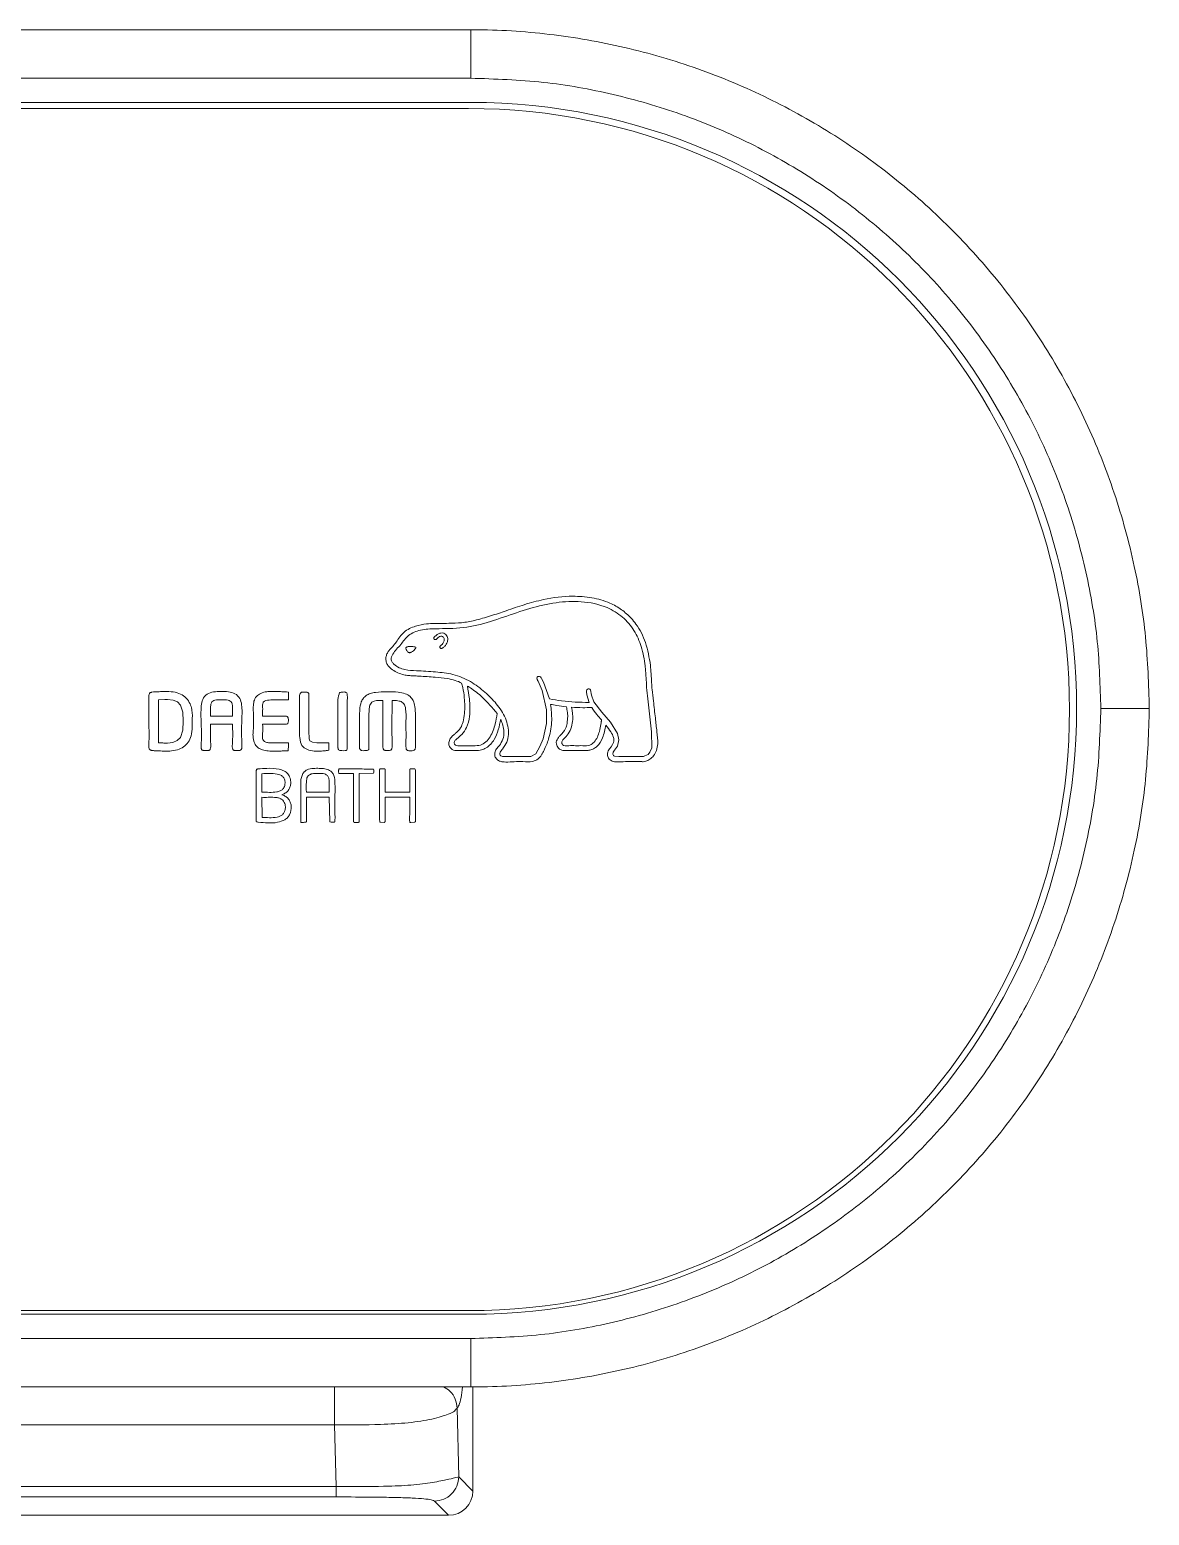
# Model space of a CAD drawing. Extents: x 7905 to 14077, y -986 to 9572.
# Drawn here: x 9002.7 to 9049, y -216.3 to -155 of the extents above; entities that cross this region are included whole.
import ezdxf

# ---------------------------------------------------------------- set-up
doc = ezdxf.new("R2010")
doc.units = 0
doc.header["$LTSCALE"] = 20
doc.header["$MEASUREMENT"] = 0
doc.layers.get('0').update_dxf_attribs({"linetype": 'CONTINUOUS'})

msp = doc.modelspace()

# ---------------------------------------------------------------- linework, layer by layer
at = {"color": 7, "linetype": 'Continuous', "lineweight": 15}
for p, q in [((9020.95162, -154.99706), (8816.95162, -154.99706)), ((9020.95162, -154.99746), (9020.95162, -156.99746)), ((9020.95163, -156.99746), (8816.95162, -156.99746)), ((8816.95162, -157.99746), (9020.95162, -157.99746)), ((8816.85923, -158.24731), (9020.85923, -158.24731)), ((9008.06141, -184.42311), (9008.06141, -182.65217)), ((9013.35213, -182.32003), (9013.42763, -182.32849)), ((9013.42763, -182.32849), (9013.42763, -182.64987)), ((9048.95162, -182.99746), (9046.95162, -182.99746)), ((9011.11936, -183.31631), (9010.21272, -183.31631)), ((9011.11936, -183.65392), (9010.21272, -183.65392)), ((9015.08804, -184.4157), (9015.08804, -184.72368)), ((9008.52637, -184.75931), (9008.21805, -184.75931)), ((9013.04838, -184.75913), (9012.65821, -184.75913)), ((9014.78465, -184.75931), (9014.49114, -184.75931)), ((9012.33282, -186.45017), (9012.33282, -185.69558)), ((9016.11258, -185.68729), (9015.5365, -185.68729)), ((9016.11258, -187.66214), (9016.11258, -185.68729)), ((9016.94125, -185.67283), (9016.34612, -185.68729)), ((9016.34612, -185.68729), (9016.34612, -187.66179)), ((9012.34252, -187.49845), (9012.33282, -186.6689)), ((9013.20947, -186.54119), (9013.15514, -186.56059)), ((9013.15514, -186.56059), (9013.20947, -186.58141)), ((9015.11256, -186.45529), (9014.16641, -186.45529)), ((9014.16641, -186.66731), (9014.16641, -187.66144)), ((9015.11256, -186.66731), (9014.16641, -186.66731)), ((9015.13945, -187.68172), (9015.11256, -186.66731)), ((9017.4211, -186.45211), (9018.43181, -186.45211)), ((9018.43181, -186.66731), (9017.4211, -186.66731)), ((9017.38089, -187.702), (9017.20923, -187.68919)), ((9018.64449, -187.68918), (9018.47203, -187.702)), ((9020.85923, -207.84731), (8816.85923, -207.84731)), ((9020.95162, -207.99746), (8816.95162, -207.99746)), ((8816.95163, -208.99746), (9020.95163, -208.99746)), ((9020.95163, -208.99746), (9020.95162, -210.99746)), ((9020.95162, -210.99746), (8816.95162, -210.99746)), ((9021.03832, -215.29168), (9021.03832, -210.99699)), ((9020.38347, -211.87749), (9020.45264, -214.70662)), ((9015.33321, -212.56551), (8822.57003, -212.56551)), ((9015.39544, -215.1104), (9015.33321, -212.56551)), ((8822.50781, -215.1104), (9015.39544, -215.1104)), ((9020.45264, -214.70662), (9021.03771, -215.29168)), ((9015.39544, -215.53622), (8822.50781, -215.53622)), ((9020.03832, -216.29108), (9019.45325, -215.70601)), ((9021.03832, -215.29168), (9021.03771, -215.29168)), ((8817.86493, -216.29108), (9020.03832, -216.29108)), ((8817.86493, -216.29168), (9020.03832, -216.29168)), ((9020.03832, -216.29168), (9020.03832, -216.29108))]:
    msp.add_line(p, q, dxfattribs=at)
at = {"color": 8, "linetype": 'Continuous', "lineweight": 15}
msp.add_line((9021.03771, -215.29168), (9021.03771, -210.997), dxfattribs=at)
at = {"color": 7, "linetype": 'Continuous', "lineweight": 15, "flags": 128}
for points in [[(9028.15024, -181.24829), (9028.17297, -181.56774), (9028.19081, -181.81873)], [(9024.19348, -182.60225), (9023.95101, -181.92212), (9023.8735, -181.77273), (9023.85527, -181.74126), (9023.85119, -181.7345), (9023.85023, -181.73293), (9023.84998, -181.73252), (9023.8499, -181.73239), (9023.84987, -181.73235), (9023.84986, -181.73233), (9023.84986, -181.73232), (9023.84986, -181.73231), (9023.82245, -181.70003), (9023.7896, -181.6815), (9023.75467, -181.67753), (9023.72112, -181.68891), (9023.69558, -181.71413), (9023.68305, -181.74836), (9023.68544, -181.79215), (9023.69228, -181.81179), (9023.70022, -181.82689), (9023.70976, -181.84358), (9023.72717, -181.8758), (9023.77516, -181.97251), (9023.89197, -182.25772), (9024.07071, -183.0553), (9024.07138, -183.62736), (9023.938, -184.25228), (9023.80584, -184.57625), (9023.63584, -184.87368), (9023.43136, -184.97752), (9023.1767, -184.97927), (9022.6089, -184.97927), (9022.35907, -184.97927), (9022.26206, -184.97925), (9022.19397, -184.95762), (9022.16915, -184.93466), (9022.15266, -184.90264), (9022.14855, -184.861), (9022.16304, -184.81203), (9022.22936, -184.70944), (9022.25221, -184.68247), (9022.25749, -184.67664), (9022.25858, -184.67546), (9022.2588, -184.67523), (9022.25884, -184.67518), (9022.25885, -184.67517)], [(9008.06141, -182.65217), (9008.32695, -182.63663), (9008.40737, -182.63456), (9008.42572, -182.63424), (9008.42964, -182.63419), (9008.43049, -182.63418), (9008.43069, -182.63418), (9008.43075, -182.63418), (9008.43076, -182.63418), (9008.43077, -182.63418), (9008.43078, -182.63418), (9008.66514, -182.65889), (9008.84492, -182.73446), (9008.9722, -182.86305), (9009.06937, -183.16004), (9009.07812, -183.52903), (9009.06951, -183.89556), (9008.9699, -184.19411), (9008.84088, -184.32599), (9008.66121, -184.40474), (9008.43042, -184.43087)], [(9014.49114, -184.75931), (9014.26607, -184.7232), (9014.08039, -184.63089), (9013.98639, -184.52873), (9013.92173, -184.38748), (9013.89113, -184.20149), (9013.88909, -184.14555), (9013.88907, -184.14463), (9013.88906, -184.14447), (9013.88906, -184.14445), (9013.88906, -184.14445), (9013.88907, -184.14448), (9013.88907, -184.14453), (9013.88908, -184.14468), (9013.88909, -184.14512), (9013.88933, -184.15211), (9013.88961, -184.15965), (9013.88962, -184.15981), (9013.88963, -184.15982), (9013.88963, -184.15983), (9013.88963, -184.15983), (9013.88963, -184.15983), (9013.88964, -184.15981), (9013.88964, -184.15979), (9013.88964, -184.15964), (9013.88966, -184.15903), (9013.8896, -184.13998), (9013.88932, -183.908), (9013.8893, -183.74993), (9013.8893, -183.66792), (9013.8893, -183.47874), (9013.8893, -183.09926), (9013.88932, -182.68914), (9013.88935, -182.47087), (9013.89702, -182.41273), (9013.94087, -182.35395), (9013.96516, -182.33408), (9013.99162, -182.32384), (9014.03594, -182.32338), (9014.10719, -182.3234), (9014.16746, -182.32569), (9014.19741, -182.33306), (9014.22599, -182.34472), (9014.24527, -182.35953), (9014.25736, -182.37193), (9014.26545, -182.38364), (9014.27112, -182.40462), (9014.27327, -182.4413), (9014.27321, -182.55313), (9014.27313, -182.74522), (9014.27313, -183.119), (9014.27313, -183.49737), (9014.27313, -183.92114), (9014.27572, -184.26071), (9014.2897, -184.30156), (9014.31386, -184.33791), (9014.35834, -184.37082), (9014.4252, -184.39692), (9014.6038, -184.41737), (9014.71123, -184.4163), (9015.08804, -184.4157)], [(9028.2723, -182.72431), (9028.41513, -183.96889), (9028.42358, -184.62891), (9028.34569, -184.80755), (9028.26608, -184.89507), (9028.14026, -184.96299), (9028.07236, -184.97774), (9028.05587, -184.97911), (9028.05193, -184.97925), (9028.0509, -184.97926), (9028.05059, -184.97927), (9028.05048, -184.97927), (9028.05043, -184.97927), (9028.05042, -184.97927), (9028.05041, -184.97927), (9028.0504, -184.97927), (9027.06681, -184.97927), (9026.88712, -184.9724), (9026.86082, -184.96084), (9026.83992, -184.94289), (9026.82542, -184.91789), (9026.81834, -184.88517), (9026.83405, -184.80352), (9026.88147, -184.72766), (9027.00119, -184.55905), (9027.06477, -184.29475), (9027.0112, -184.02933), (9026.71092, -183.56496), (9026.35291, -183.15624), (9026.03586, -182.73128), (9025.93079, -182.459), (9025.89235, -182.23085), (9025.87049, -182.20161), (9025.83823, -182.18619), (9025.79747, -182.18875), (9025.76288, -182.20742), (9025.74053, -182.23563), (9025.72757, -182.27325), (9025.72542, -182.3187), (9025.74067, -182.44544), (9025.83284, -182.75218)]]:
    msp.add_lwpolyline(points, dxfattribs=at)
at = {"color": 7, "linetype": 'Continuous', "lineweight": 15}
for centre, radius, start, end in [((9020.95162, -182.99746), 25, 270, 90), ((9020.85923, -183.04731), 24.8, 270, 90), ((9020.03831, -215.29168), 1, 270, 360), ((9020.03688, -215.29025), 1.00082, 270.0820209, 359.9179791)]:
    msp.add_arc(centre, radius, start, end, dxfattribs=at)
for points, knots in [([(9020.95162, -154.99746), (9021.05221, -154.99781), (9022.20065, -155.00178), (9024.40063, -155.15482), (9027.50301, -155.71674), (9030.52463, -156.62052), (9033.42232, -157.86519), (9036.16376, -159.42334), (9038.7159, -161.27608), (9041.03825, -163.40982), (9043.10938, -165.78754), (9044.90449, -168.38062), (9046.38924, -171.16279), (9047.55816, -174.09199), (9048.37047, -177.06966), (9048.86109, -180.04997), (9048.92144, -182.01496), (9048.95162, -182.99746)], [0, 0, 0, 0, 0.00686497, 0.07837953, 0.15012216, 0.22163683, 0.29315145, 0.36489397, 0.43640851, 0.50792312, 0.5796658, 0.65118031, 0.72269494, 0.79443757, 0.86595214, 0.93297608, 1, 1, 1, 1]), ([(9020.95163, -156.99746), (9021.95259, -157.03058), (9023.92716, -157.09593), (9026.83893, -157.62303), (9029.64954, -158.43915), (9032.3522, -159.5681), (9034.90738, -160.99849), (9037.28784, -162.70357), (9039.46489, -164.66223), (9041.40242, -166.85811), (9043.08441, -169.25492), (9044.49006, -171.82381), (9045.59279, -174.53724), (9046.38192, -177.35563), (9046.86599, -180.18958), (9046.92365, -182.08027), (9046.95162, -182.99746)], [0, 0, 0, 0, 0.07352512, 0.14504039, 0.21678365, 0.28829883, 0.35981414, 0.43155752, 0.50307274, 0.57458797, 0.6463313, 0.71784654, 0.78936181, 0.86110513, 0.93262037, 1, 1, 1, 1]), ([(9017.87365, -180.26192), (9017.97155, -180.11653), (9018.17123, -179.82), (9018.64533, -179.59173), (9019.08333, -179.5065), (9019.36541, -179.49769), (9019.5481, -179.49539), (9019.74193, -179.49261), (9020.09643, -179.49047), (9020.57924, -179.47772), (9021.15766, -179.36782), (9021.76966, -179.18867), (9022.44716, -178.95722), (9023.16964, -178.7097), (9024.07826, -178.45807), (9025.01946, -178.33895), (9025.9463, -178.41484), (9026.63202, -178.59983), (9027.17586, -178.91014), (9027.52701, -179.21774), (9027.88607, -179.65813), (9028.21608, -180.30389), (9028.31488, -180.9059), (9028.3672, -181.22465)], [0, 0, 0, 0, 0.04148907, 0.08462224, 0.12170728, 0.14858594, 0.1522906, 0.16563719, 0.19518569, 0.23756415, 0.28149019, 0.33624853, 0.39079306, 0.45361328, 0.51981622, 0.61733303, 0.67962308, 0.74258018, 0.78624093, 0.8290665, 0.8539554, 0.92267311, 1, 1, 1, 1]), ([(9018.06467, -180.36546), (9018.16161, -180.22879), (9018.3636, -179.944), (9018.90342, -179.73807), (9019.47975, -179.70574), (9020.26036, -179.71673), (9021.21707, -179.61006), (9022.30201, -179.23605), (9023.37108, -178.86334), (9024.44409, -178.60907), (9025.53019, -178.55546), (9026.49065, -178.74909), (9027.23327, -179.20085), (9027.7137, -179.76999), (9028.02739, -180.46889), (9028.10776, -180.97878), (9028.15024, -181.24829)], [0, 0, 0, 0, 0.04137777, 0.08621784, 0.13873792, 0.18676081, 0.28269661, 0.3790066, 0.4746941, 0.56790045, 0.65540123, 0.74687078, 0.80971105, 0.87051372, 0.93155696, 1, 1, 1, 1]), ([(9019.44682, -180.14699), (9019.44233, -180.14211), (9019.43335, -180.13237), (9019.42745, -180.11283), (9019.42718, -180.09258), (9019.43356, -180.0675), (9019.4524, -180.04519), (9019.50317, -179.99576), (9019.58345, -179.93368), (9019.70709, -179.88176), (9019.82963, -179.88801), (9019.92148, -179.94824), (9019.98431, -180.02328), (9020.01367, -180.11722), (9019.99965, -180.22964), (9019.94718, -180.34465), (9019.86943, -180.45169), (9019.79977, -180.49788), (9019.7682, -180.51881)], [0, 0, 0, 0, 0.01491446, 0.02980544, 0.04507253, 0.06068932, 0.0875038, 0.10977819, 0.22258686, 0.31570388, 0.40988636, 0.48750827, 0.55904254, 0.62904466, 0.70448326, 0.81111598, 0.91440453, 1, 1, 1, 1]), ([(9019.54207, -180.13676), (9019.53416, -180.14335), (9019.51855, -180.15635), (9019.49083, -180.16243), (9019.46544, -180.1599), (9019.45301, -180.15128), (9019.44682, -180.14699)], [0, 0, 0, 0, 0.29098735, 0.57369608, 0.78774152, 1, 1, 1, 1]), ([(9019.85993, -180.17486), (9019.86035, -180.15292), (9019.86117, -180.11084), (9019.82783, -180.05941), (9019.78341, -180.02896), (9019.73424, -180.01882), (9019.68657, -180.02792), (9019.63151, -180.05408), (9019.58315, -180.09207), (9019.55276, -180.12512), (9019.54207, -180.13676)], [0, 0, 0, 0, 0.14259488, 0.27355541, 0.38607103, 0.49303725, 0.59700644, 0.70221313, 0.89520669, 1, 1, 1, 1]), ([(9019.71846, -180.40204), (9019.73503, -180.38829), (9019.77227, -180.35736), (9019.82719, -180.28294), (9019.84748, -180.21595), (9019.85993, -180.17486)], [0, 0, 0, 0, 0.23637134, 0.53148789, 1, 1, 1, 1]), ([(9020.57363, -181.95279), (9020.48544, -181.91458), (9020.29468, -181.83194), (9019.926, -181.75444), (9019.4275, -181.70494), (9018.95767, -181.67779), (9018.59352, -181.65329), (9018.3838, -181.64817), (9018.17123, -181.61445), (9017.94134, -181.53905), (9017.71222, -181.41356), (9017.54943, -181.25758), (9017.46162, -181.10942), (9017.44597, -180.9914), (9017.44707, -180.87354), (9017.48727, -180.74559), (9017.57938, -180.59016), (9017.73331, -180.45023), (9017.82787, -180.32334), (9017.87365, -180.26192)], [0, 0, 0, 0, 0.06666239, 0.14419121, 0.26042097, 0.41484368, 0.47123548, 0.51411946, 0.56053159, 0.62027874, 0.68150621, 0.74047969, 0.77526277, 0.79843685, 0.82228124, 0.85679988, 0.89012883, 0.94681585, 1, 1, 1, 1]), ([(9022.25885, -184.67517), (9022.32524, -184.58409), (9022.45622, -184.4044), (9022.54031, -183.9539), (9022.41474, -183.37868), (9022.02812, -182.80479), (9021.52933, -182.30526), (9020.94205, -181.86403), (9020.24182, -181.56356), (9019.47454, -181.49341), (9018.81231, -181.44491), (9018.22114, -181.43123), (9017.86675, -181.2779), (9017.70402, -181.0973), (9017.65705, -180.99023), (9017.66946, -180.86764), (9017.79799, -180.64688), (9017.94599, -180.49071), (9018.06467, -180.36546)], [0, 0, 0, 0, 0.043339, 0.08550768, 0.17378629, 0.26456505, 0.35127286, 0.44772013, 0.54901249, 0.64263889, 0.74556882, 0.80775754, 0.87252411, 0.88712993, 0.90172462, 0.91655465, 0.9330776, 1, 1, 1, 1]), ([(9018.30411, -180.47119), (9018.29996, -180.47262), (9018.29231, -180.47525), (9018.2835, -180.48272), (9018.27798, -180.49119), (9018.27413, -180.50245), (9018.27327, -180.51297), (9018.27424, -180.5202), (9018.27447, -180.52199)], [0, 0, 0, 0, 0.20118568, 0.37042988, 0.52231023, 0.66286837, 0.91669865, 1, 1, 1, 1]), ([(9018.27447, -180.52199), (9018.27447, -180.522), (9018.27451, -180.52216), (9018.27445, -180.52485), (9018.2782, -180.54125), (9018.2927, -180.5832), (9018.32544, -180.63101), (9018.35659, -180.6757), (9018.38723, -180.69674), (9018.42046, -180.70327), (9018.44664, -180.70081), (9018.46311, -180.6965), (9018.4671, -180.69522), (9018.46796, -180.69492), (9018.46815, -180.69485)], [0, 0, 0, 0, 0.00011099, 0.00171737, 0.0272299, 0.17133871, 0.45352318, 0.616496, 0.72540336, 0.82382151, 0.95709018, 0.99068008, 0.99800606, 1, 1, 1, 1]), ([(9018.67346, -180.47578), (9018.62612, -180.4615), (9018.54112, -180.43587), (9018.42438, -180.43946), (9018.34994, -180.45474), (9018.31462, -180.46678), (9018.30498, -180.4708), (9018.30429, -180.47111), (9018.30411, -180.47119)], [0, 0, 0, 0, 0.3908775, 0.70190424, 0.91687535, 0.99404576, 0.99837949, 1, 1, 1, 1]), ([(9018.46815, -180.69485), (9018.46819, -180.69484), (9018.46884, -180.69465), (9018.47856, -180.69131), (9018.50601, -180.67873), (9018.55604, -180.64719), (9018.61397, -180.59488), (9018.65632, -180.54623), (9018.67782, -180.51317), (9018.68233, -180.5007), (9018.68309, -180.49216), (9018.68224, -180.48666), (9018.68042, -180.48233), (9018.67807, -180.47919), (9018.6757, -180.47703), (9018.67413, -180.47615), (9018.67346, -180.47578)], [0, 0, 0, 0, 0.00040977, 0.00629646, 0.09556865, 0.28025524, 0.55377635, 0.81831693, 0.87764858, 0.91929944, 0.93999323, 0.95670326, 0.97052384, 0.98323535, 0.99293076, 1, 1, 1, 1]), ([(9019.68071, -180.49271), (9019.67823, -180.48331), (9019.6732, -180.46425), (9019.68314, -180.43741), (9019.69837, -180.41608), (9019.71173, -180.40675), (9019.71846, -180.40204)], [0, 0, 0, 0, 0.26804333, 0.54383666, 0.7703122, 1, 1, 1, 1]), ([(9019.7682, -180.51881), (9019.75881, -180.52221), (9019.74044, -180.52885), (9019.71335, -180.52452), (9019.69182, -180.51215), (9019.68445, -180.49925), (9019.68071, -180.49271)], [0, 0, 0, 0, 0.290935, 0.56873261, 0.78115136, 1, 1, 1, 1]), ([(9028.3672, -181.22465), (9028.37537, -181.33909), (9028.38928, -181.53393), (9028.40286, -181.72879), (9028.40847, -181.8092)], [0, 0, 0, 0, 0.58732349, 1, 1, 1, 1]), ([(9020.0494, -184.40988), (9020.06351, -184.35357), (9020.09118, -184.2431), (9020.20279, -184.12765), (9020.36549, -184.00235), (9020.53823, -183.82649), (9020.64805, -183.52888), (9020.71699, -183.11323), (9020.70029, -182.63496), (9020.64294, -182.21503), (9020.59004, -182.01488), (9020.57363, -181.95279)], [0, 0, 0, 0, 0.0640686, 0.12568489, 0.1745285, 0.29627581, 0.39455309, 0.52525924, 0.76778358, 0.92795756, 1, 1, 1, 1]), ([(9028.19081, -181.81873), (9028.19776, -181.96147), (9028.21251, -182.26443), (9028.25162, -182.56523), (9028.2723, -182.72431)], [0, 0, 0, 0, 0.47115912, 1, 1, 1, 1]), ([(9028.40847, -181.8092), (9028.41136, -181.87173), (9028.41775, -182.01006), (9028.43816, -182.30606), (9028.46865, -182.53818), (9028.48926, -182.69503)], [0, 0, 0, 0, 0.21100531, 0.46685586, 1, 1, 1, 1]), ([(9007.77813, -184.73462), (9007.7648, -184.73076), (9007.73914, -184.72335), (9007.70677, -184.70075), (9007.68216, -184.67033), (9007.64969, -184.55315), (9007.68909, -184.23861), (9007.66156, -183.7396), (9007.67756, -183.1327), (9007.65615, -182.70295), (9007.66832, -182.45675), (9007.68218, -182.39808), (9007.70862, -182.36183), (9007.74128, -182.34173), (9007.86791, -182.31244), (9008.06122, -182.31242), (9008.35851, -182.30028), (9008.66074, -182.30301), (9008.97558, -182.38953), (9009.22383, -182.56281), (9009.37321, -182.79465), (9009.43942, -183.0352), (9009.46647, -183.23973), (9009.45766, -183.4116), (9009.45941, -183.5394), (9009.45888, -183.65664), (9009.46091, -183.85179), (9009.43269, -184.11295), (9009.30534, -184.39808), (9009.10587, -184.59911), (9008.83654, -184.72592), (9008.63438, -184.74768), (9008.52637, -184.75931)], [0, 0, 0, 0, 0.00609398, 0.01173498, 0.01716736, 0.02301329, 0.06467078, 0.15458945, 0.24450813, 0.33261414, 0.3442664, 0.35358638, 0.35870094, 0.36365875, 0.37016758, 0.41573129, 0.44853473, 0.50188227, 0.54858937, 0.59055839, 0.63270502, 0.66746554, 0.7002001, 0.72338163, 0.74336356, 0.75668485, 0.77517551, 0.82967012, 0.87127005, 0.91062755, 0.95225131, 1, 1, 1, 1]), ([(9009.92585, -184.73802), (9009.91374, -184.73489), (9009.89345, -184.72963), (9009.86853, -184.71866), (9009.84706, -184.70086), (9009.83291, -184.67069), (9009.82376, -184.62494), (9009.82711, -184.40451), (9009.85755, -183.82783), (9009.78209, -183.17946), (9009.86913, -182.61922), (9010.05951, -182.39373), (9010.34363, -182.30436), (9010.64344, -182.30243), (9010.94304, -182.30053), (9011.22961, -182.3715), (9011.44214, -182.57615), (9011.5273, -182.96135), (9011.50085, -183.43768), (9011.48788, -184.00915), (9011.50316, -184.40493), (9011.50647, -184.6288), (9011.49545, -184.67418), (9011.48352, -184.6988), (9011.46455, -184.71557), (9011.43976, -184.72752), (9011.41943, -184.73344), (9011.40732, -184.73697)], [0, 0, 0, 0, 0.00613942, 0.01028324, 0.0132493, 0.01963672, 0.02607968, 0.03611087, 0.12737522, 0.30975286, 0.35527288, 0.40045918, 0.44591696, 0.49675803, 0.54747028, 0.59297917, 0.63815896, 0.68363635, 0.7812809, 0.87247908, 0.96374261, 0.97651181, 0.98156267, 0.98660549, 0.9896134, 0.99381171, 1, 1, 1, 1]), ([(9010.21272, -183.31631), (9010.21225, -183.21446), (9010.21156, -183.06627), (9010.21444, -182.88262), (9010.23691, -182.77033), (9010.29833, -182.68511), (9010.45017, -182.63139), (9010.66588, -182.64754), (9010.88165, -182.63153), (9011.03341, -182.68548), (9011.10189, -182.78064), (9011.12077, -182.91689), (9011.1188, -183.09968), (9011.11915, -183.23621), (9011.11936, -183.31631)], [0, 0, 0, 0, 0.150350223, 0.218771465, 0.27100072, 0.317306928, 0.36610771, 0.500138199, 0.63407904, 0.6829051, 0.729272699, 0.798630796, 0.881867681, 1, 1, 1, 1]), ([(9012.65821, -184.75913), (9012.57497, -184.75267), (9012.42282, -184.74087), (9012.2203, -184.66263), (9012.07151, -184.53004), (9011.98618, -184.32534), (9011.9534, -184.11667), (9012.01048, -183.69145), (9011.97621, -183.33219), (9011.97788, -183.00178), (9011.97669, -182.87974), (9011.99077, -182.70643), (9012.09178, -182.49952), (9012.29025, -182.35973), (9012.50137, -182.31175), (9012.65893, -182.30267), (9012.73546, -182.30258), (9012.86965, -182.30382), (9013.07133, -182.30547), (9013.26655, -182.31559), (9013.35213, -182.32003)], [0, 0, 0, 0, 0.06240578, 0.11405994, 0.1600999, 0.2074874, 0.27750655, 0.31585007, 0.52833972, 0.54604719, 0.56375466, 0.61998277, 0.6751515, 0.73029473, 0.79592163, 0.8350169, 0.84870426, 0.85333517, 0.93570693, 1, 1, 1, 1]), ([(9013.42763, -182.64987), (9013.21138, -182.64727), (9012.90024, -182.64352), (9012.56358, -182.65251), (9012.44074, -182.69556), (9012.39998, -182.72314), (9012.35401, -182.80786), (9012.36562, -182.93573), (9012.36197, -183.12018), (9012.36256, -183.24139), (9012.36295, -183.31909)], [0, 0, 0, 0, 0.39750411, 0.57194277, 0.60668828, 0.63496223, 0.65945329, 0.77875763, 0.85817786, 1, 1, 1, 1]), ([(9015.53301, -182.34271), (9015.58389, -182.33509), (9015.65689, -182.32416), (9015.74139, -182.32122), (9015.78532, -182.33394), (9015.81773, -182.34668), (9015.84399, -182.37627), (9015.8525, -182.41653), (9015.86191, -182.53038), (9015.84009, -182.99578), (9015.85692, -183.62347), (9015.85437, -184.24277), (9015.85403, -184.52704), (9015.85461, -184.64691), (9015.84406, -184.70056), (9015.82159, -184.72947), (9015.79481, -184.74049), (9015.73227, -184.745), (9015.64955, -184.74247), (9015.55839, -184.74131), (9015.5021, -184.71775), (9015.47882, -184.68176), (9015.47129, -184.64325), (9015.46546, -184.56953), (9015.47182, -184.41896), (9015.46897, -184.12511), (9015.471, -183.75588), (9015.46844, -183.35483), (9015.47631, -182.99348), (9015.44894, -182.65084), (9015.50698, -182.43814), (9015.53301, -182.34271)], [0, 0, 0, 0, 0.02869513, 0.041168943, 0.046277359, 0.054076317, 0.060183999, 0.067353163, 0.076431316, 0.123927073, 0.325283499, 0.425961709, 0.46824657, 0.483165424, 0.492774139, 0.497919296, 0.502779638, 0.508354391, 0.532671224, 0.548787679, 0.559003458, 0.564747971, 0.571848506, 0.580587229, 0.6058784, 0.655434609, 0.744031446, 0.811150256, 0.878269064, 0.945387877, 1, 1, 1, 1]), ([(9017.32366, -182.66825), (9017.20464, -182.66585), (9017.04818, -182.66269), (9016.86702, -182.73582), (9016.78674, -182.84692), (9016.75492, -183.03624), (9016.74939, -183.21872), (9016.75053, -183.75813), (9016.74808, -184.22061), (9016.74989, -184.66908), (9016.73956, -184.69952), (9016.72238, -184.72373), (9016.68765, -184.73788), (9016.62945, -184.74504), (9016.55724, -184.73822), (9016.48874, -184.75171), (9016.44061, -184.73564), (9016.41373, -184.71851), (9016.37885, -184.69456), (9016.35806, -184.64495), (9016.36071, -184.57874), (9016.3615, -184.45844), (9016.36384, -184.04778), (9016.36259, -183.65201), (9016.36225, -183.24255), (9016.36569, -183.03367), (9016.40362, -182.77912), (9016.50777, -182.57423), (9016.63926, -182.45311), (9016.81503, -182.37507), (9017.10586, -182.31975), (9017.49285, -182.30854), (9017.90263, -182.31787), (9018.22533, -182.37509), (9018.45171, -182.48757), (9018.59089, -182.6867), (9018.6588, -182.95833), (9018.66651, -183.19287), (9018.6663, -183.39742), (9018.66638, -183.61441), (9018.66626, -183.95135), (9018.66653, -184.28793), (9018.67688, -184.53219), (9018.6734, -184.64214), (9018.64606, -184.70169), (9018.60342, -184.73307), (9018.51644, -184.75587), (9018.4213, -184.75673), (9018.34656, -184.73754), (9018.30794, -184.71588), (9018.28704, -184.67507), (9018.27421, -184.61034), (9018.2708, -184.48291), (9018.28226, -184.2373), (9018.27752, -183.90354), (9018.27513, -183.47725), (9018.28977, -183.14277), (9018.2422, -182.90127), (9018.19209, -182.80196), (9018.09441, -182.71923), (9017.92411, -182.67577), (9017.78591, -182.67303), (9017.70537, -182.67143)], [0, 0, 0, 0, 0.02932408, 0.03854728, 0.04709991, 0.06205386, 0.08543055, 0.09270729, 0.19619189, 0.20170587, 0.20303339, 0.20411027, 0.20900219, 0.2116207, 0.21877509, 0.22698988, 0.22826655, 0.23129779, 0.23491829, 0.23854383, 0.24406625, 0.25125417, 0.26855241, 0.34616243, 0.3498004, 0.37042799, 0.3982333, 0.4128886, 0.42672096, 0.44180807, 0.46012751, 0.50005004, 0.53792062, 0.561937, 0.58126991, 0.59896268, 0.62042985, 0.65009626, 0.65716855, 0.67133981, 0.70408154, 0.74106896, 0.75488318, 0.76520508, 0.76793148, 0.77079721, 0.77799653, 0.7899693, 0.79398541, 0.79718261, 0.80060512, 0.80495197, 0.81359202, 0.83218677, 0.86619114, 0.89654527, 0.9384259, 0.94888062, 0.95747042, 0.96555025, 0.97992349, 1, 1, 1, 1]), ([(9022.04048, -183.21326), (9022.01736, -183.35672), (9021.96397, -183.68804), (9021.81508, -184.09685), (9021.59086, -184.39332), (9021.34777, -184.5432), (9021.05862, -184.53618), (9020.78178, -184.53907), (9020.56282, -184.53615), (9020.41834, -184.54019), (9020.3416, -184.53239), (9020.30054, -184.49952), (9020.27926, -184.47201), (9020.26624, -184.438), (9020.2622, -184.39183), (9020.28654, -184.34041), (9020.32298, -184.29804), (9020.35172, -184.27168), (9020.36657, -184.25959), (9020.44225, -184.20051), (9020.60317, -184.0655), (9020.81376, -183.75761), (9020.93368, -183.24443), (9020.91621, -182.6638), (9020.84433, -182.25172), (9020.81422, -182.07908)], [0, 0, 0, 0, 0.08320825, 0.19217787, 0.2444192, 0.2940397, 0.34838124, 0.40572604, 0.45389573, 0.4728202, 0.48944553, 0.4958502, 0.50237896, 0.50915315, 0.51644615, 0.52827471, 0.54032654, 0.54845807, 0.55053678, 0.55128807, 0.60340774, 0.67021042, 0.76062052, 0.89971269, 1, 1, 1, 1]), ([(9020.81422, -182.07908), (9020.81443, -182.0792), (9020.81725, -182.0808), (9020.85782, -182.10482), (9021.0717, -182.24206), (9021.51802, -182.58037), (9021.84546, -182.97702), (9022.04048, -183.21326)], [0, 0, 0, 0, 0.00041887, 0.00580959, 0.08424262, 0.45458102, 1, 1, 1, 1]), ([(9025.83284, -182.75218), (9025.45348, -182.74607), (9024.90237, -182.73718), (9024.36191, -182.63431), (9024.19348, -182.60225)], [0, 0, 0, 0, 0.68836469, 1, 1, 1, 1]), ([(9017.70537, -182.67143), (9017.69978, -183.27256), (9017.69377, -183.91973), (9017.70745, -184.58208), (9017.69791, -184.65193), (9017.68598, -184.68613), (9017.66252, -184.71428), (9017.62457, -184.73235), (9017.57356, -184.74133), (9017.51297, -184.74332), (9017.45247, -184.74128), (9017.40171, -184.73196), (9017.36417, -184.71324), (9017.3393, -184.68169), (9017.32741, -184.63817), (9017.32257, -184.56756), (9017.33045, -183.90935), (9017.32695, -183.26983), (9017.32366, -182.66825)], [0, 0, 0, 0, 0.40919715, 0.44053896, 0.44947639, 0.45701737, 0.46488616, 0.47366908, 0.48497546, 0.49992175, 0.51483754, 0.52608156, 0.53481591, 0.54270278, 0.55259861, 0.56498404, 0.59080285, 1, 1, 1, 1]), ([(9020.95162, -210.99746), (9021.05221, -210.99711), (9022.20065, -210.99314), (9024.40063, -210.8401), (9027.50301, -210.27818), (9030.52463, -209.3744), (9033.42232, -208.12973), (9036.16376, -206.57158), (9038.7159, -204.71884), (9041.03825, -202.58511), (9043.10938, -200.20738), (9044.90449, -197.6143), (9046.38924, -194.83213), (9047.55816, -191.90293), (9048.37047, -188.92526), (9048.86109, -185.94495), (9048.92144, -183.97996), (9048.95162, -182.99746)], [0, 0, 0, 0, 0.00686497, 0.07837953, 0.15012216, 0.22163682, 0.29315143, 0.36489395, 0.4364085, 0.50792311, 0.57966579, 0.65118031, 0.72269494, 0.79443756, 0.86595214, 0.93297607, 1, 1, 1, 1]), ([(9046.95162, -182.99746), (9046.91922, -183.97097), (9046.8543, -185.92108), (9046.3436, -188.80758), (9045.54, -191.62218), (9044.41187, -194.32521), (9042.99292, -196.88628), (9041.29805, -199.27452), (9039.34012, -201.45223), (9037.15307, -203.3991), (9034.76332, -205.09185), (9032.19489, -206.49828), (9029.48675, -207.613), (9026.68523, -208.4097), (9023.82866, -208.90451), (9021.91064, -208.96648), (9020.95163, -208.99746)], [0, 0, 0, 0, 0.07151532, 0.14325871, 0.21477406, 0.28628933, 0.35803269, 0.4295481, 0.50106333, 0.57280675, 0.64432215, 0.71583744, 0.78758072, 0.85909617, 0.929548, 1, 1, 1, 1]), ([(9024.24322, -182.83297), (9024.2692, -183.0503), (9024.324, -183.50883), (9024.21255, -184.13687), (9024.04715, -184.59372), (9023.91314, -184.83902), (9023.83366, -184.98169), (9023.71662, -185.11179), (9023.45875, -185.22204), (9023.11898, -185.19005), (9022.74881, -185.19075), (9022.46925, -185.22273), (9022.26393, -185.20432), (9022.12334, -185.17902), (9022.01796, -185.09859), (9021.95853, -185.00594), (9021.93412, -184.92052), (9021.94033, -184.82909), (9021.97852, -184.71815), (9022.04457, -184.61701), (9022.10683, -184.55456), (9022.13008, -184.53124)], [0, 0, 0, 0, 0.13688136, 0.28880011, 0.39510803, 0.440786, 0.46422437, 0.49760428, 0.54879318, 0.63324395, 0.70793739, 0.78214586, 0.80861547, 0.83750113, 0.87059707, 0.88808344, 0.90609171, 0.92535538, 0.94463573, 0.97932046, 1, 1, 1, 1]), ([(9024.89798, -182.9321), (9024.76389, -182.91596), (9024.54459, -182.88956), (9024.32755, -182.8488), (9024.24322, -182.83297)], [0, 0, 0, 0, 0.61149014, 1, 1, 1, 1]), ([(9024.78721, -184.26066), (9024.85167, -184.19341), (9024.99023, -184.04884), (9025.12016, -183.76936), (9025.16751, -183.46449), (9025.15467, -183.26575), (9025.14846, -183.16952)], [0, 0, 0, 0, 0.23291386, 0.50067888, 0.7582268, 1, 1, 1, 1]), ([(9024.94278, -183.19139), (9024.93513, -183.14658), (9024.92037, -183.06012), (9024.90526, -182.97372), (9024.89798, -182.9321)], [0, 0, 0, 0, 0.5182489, 1, 1, 1, 1]), ([(9024.95234, -183.33146), (9024.95102, -183.30022), (9024.94905, -183.25344), (9024.94435, -183.20686), (9024.94278, -183.19139)], [0, 0, 0, 0, 0.6678103, 1, 1, 1, 1]), ([(9025.11176, -182.94974), (9025.2645, -182.95944), (9025.54058, -182.97698), (9025.81697, -182.96644), (9025.94044, -182.96173)], [0, 0, 0, 0, 0.55326004, 1, 1, 1, 1]), ([(9025.14846, -183.16952), (9025.14301, -183.13826), (9025.13026, -183.06509), (9025.1185, -182.99175), (9025.11176, -182.94974)], [0, 0, 0, 0, 0.42709842, 1, 1, 1, 1]), ([(9025.94044, -182.96173), (9026.01001, -183.06059), (9026.13541, -183.23877), (9026.27951, -183.40212), (9026.34366, -183.47485)], [0, 0, 0, 0, 0.55483025, 1, 1, 1, 1]), ([(9028.48926, -182.69503), (9028.51633, -182.92804), (9028.56532, -183.34976), (9028.62817, -183.93733), (9028.69122, -184.3878), (9028.63032, -184.72993), (9028.51352, -184.95013), (9028.35669, -185.106), (9028.19967, -185.174), (9028.08479, -185.20093), (9027.97036, -185.1928), (9027.76312, -185.19801), (9027.43306, -185.19226), (9027.10464, -185.20305), (9026.83246, -185.20461), (9026.68251, -185.12767), (9026.61336, -185.02374), (9026.58699, -184.94124), (9026.58816, -184.84732), (9026.65758, -184.65457), (9026.86126, -184.4833), (9026.85335, -184.17278), (9026.7186, -183.93728), (9026.59687, -183.77955), (9026.52711, -183.68916)], [0, 0, 0, 0, 0.120948257, 0.218904183, 0.305485914, 0.35369186, 0.395397316, 0.432300656, 0.465290393, 0.482503213, 0.492454854, 0.524207042, 0.589509645, 0.662537407, 0.694112356, 0.729105966, 0.743194922, 0.757682075, 0.773153459, 0.790702975, 0.862136323, 0.89703455, 0.940997307, 1, 1, 1, 1]), ([(9010.21272, -183.65392), (9010.20599, -183.92388), (9010.19758, -184.26121), (9010.22915, -184.62284), (9010.19509, -184.69627), (9010.18097, -184.71207), (9010.15551, -184.72601), (9010.13419, -184.73262), (9010.12128, -184.73662)], [0, 0, 0, 0, 0.72736983, 0.90885507, 0.92399336, 0.94075607, 0.96412038, 1, 1, 1, 1]), ([(9011.21195, -184.73743), (9011.19904, -184.73378), (9011.17775, -184.72777), (9011.15215, -184.71463), (9011.1378, -184.69927), (9011.1023, -184.62621), (9011.1361, -184.2622), (9011.1268, -183.92426), (9011.11936, -183.65392)], [0, 0, 0, 0, 0.03554625, 0.05859841, 0.07516129, 0.09024648, 0.27219446, 1, 1, 1, 1]), ([(9012.36294, -183.65106), (9012.36676, -183.78004), (9012.37219, -183.96353), (9012.35177, -184.17388), (9012.36698, -184.28421), (9012.42275, -184.36714), (9012.53769, -184.4086), (9012.68234, -184.42214), (9012.983, -184.42796), (9013.23389, -184.42095), (9013.42763, -184.41553)], [0, 0, 0, 0, 0.22277655, 0.31690839, 0.36456807, 0.41244584, 0.48121268, 0.56600205, 0.66484826, 1, 1, 1, 1]), ([(9012.36295, -183.31909), (9012.55412, -183.31985), (9012.83124, -183.32096), (9013.13947, -183.31686), (9013.27722, -183.3147), (9013.34218, -183.3191), (9013.38464, -183.33936), (9013.40985, -183.373), (9013.4215, -183.4247), (9013.42495, -183.48815), (9013.42378, -183.55112), (9013.41211, -183.60209), (9013.38506, -183.63341), (9013.34416, -183.64995), (9013.28576, -183.65469), (9013.19099, -183.65429), (9013.03096, -183.64933), (9012.74767, -183.65207), (9012.51319, -183.65145), (9012.36294, -183.65106)], [0, 0, 0, 0, 0.24319925, 0.35252688, 0.39161565, 0.41886911, 0.43433965, 0.44980021, 0.47045698, 0.50070269, 0.5306064, 0.55059592, 0.56567104, 0.58116772, 0.60538393, 0.63973652, 0.70179666, 0.80891172, 1, 1, 1, 1]), ([(9022.18689, -183.44821), (9022.12855, -183.73918), (9022.03788, -184.1914), (9021.67342, -184.60165), (9021.42202, -184.71446), (9021.29417, -184.73303), (9021.22087, -184.74173), (9021.16488, -184.74074), (9021.10281, -184.74126), (9021.01406, -184.74108), (9020.87345, -184.74119), (9020.69463, -184.74104), (9020.53604, -184.74136), (9020.4415, -184.74093), (9020.37252, -184.74186), (9020.29054, -184.73649), (9020.19231, -184.70382), (9020.11943, -184.64765), (9020.07296, -184.57779), (9020.04752, -184.49626), (9020.04876, -184.43917), (9020.0494, -184.40988)], [0, 0, 0, 0, 0.28057017, 0.43605547, 0.50470617, 0.54110502, 0.5600613, 0.57566216, 0.5949274, 0.61983182, 0.66108022, 0.73027618, 0.7919444, 0.81374593, 0.82126433, 0.85835916, 0.892329, 0.91924876, 0.94533052, 0.97195276, 1, 1, 1, 1]), ([(9022.13008, -184.53124), (9022.18655, -184.44785), (9022.30196, -184.27742), (9022.34659, -183.88364), (9022.24862, -183.61654), (9022.18689, -183.44821)], [0, 0, 0, 0, 0.261617637, 0.534652431, 1, 1, 1, 1]), ([(9026.52711, -183.68916), (9026.49079, -183.86556), (9026.42602, -184.18014), (9026.23589, -184.52557), (9026.02272, -184.66805), (9025.87397, -184.72201), (9025.75785, -184.7425), (9025.69167, -184.74108), (9025.65126, -184.74118), (9025.4203, -184.74092), (9025.13893, -184.74239), (9024.82932, -184.74394), (9024.67634, -184.72724), (9024.54542, -184.63447), (9024.49697, -184.51683), (9024.48002, -184.43618), (9024.47804, -184.40687), (9024.47937, -184.39713), (9024.47994, -184.39295)], [0, 0, 0, 0, 0.187534208, 0.334432501, 0.391689962, 0.450263478, 0.497999702, 0.513054917, 0.518999055, 0.539995827, 0.753103212, 0.810752307, 0.86295813, 0.909836576, 0.969628642, 0.989803989, 0.995628527, 1, 1, 1, 1]), ([(9024.64468, -184.1132), (9024.72747, -184.02462), (9024.86165, -183.88105), (9024.93801, -183.59633), (9024.94717, -183.42707), (9024.95234, -183.33146)], [0, 0, 0, 0, 0.41213746, 0.66796576, 1, 1, 1, 1]), ([(9026.34366, -183.47485), (9026.34292, -183.48314), (9026.3409, -183.50566), (9026.33452, -183.56712), (9026.31422, -183.71751), (9026.26939, -183.93457), (9026.18271, -184.18301), (9026.06397, -184.38999), (9025.85374, -184.55455), (9025.56785, -184.53185), (9025.28175, -184.54264), (9025.02415, -184.52751), (9024.84609, -184.5572), (9024.75696, -184.51676), (9024.72794, -184.48684), (9024.70993, -184.44834), (9024.70264, -184.40018), (9024.72078, -184.34832), (9024.74915, -184.3054), (9024.77235, -184.27656), (9024.78424, -184.26384), (9024.78721, -184.26066)], [0, 0, 0, 0, 0.00960667, 0.02609935, 0.07129865, 0.18470389, 0.28126096, 0.37373811, 0.45823968, 0.57181745, 0.688903, 0.79170466, 0.87150317, 0.88715071, 0.90258326, 0.91850246, 0.93561433, 0.9573746, 0.97990654, 0.99497973, 1, 1, 1, 1]), ([(9008.43042, -184.43087), (9008.3679, -184.4296), (9008.24489, -184.4271), (9008.12189, -184.42443), (9008.06141, -184.42311)], [0, 0, 0, 0, 0.50828337, 1, 1, 1, 1]), ([(9013.42763, -184.41553), (9013.42718, -184.47653), (9013.42638, -184.58559), (9013.42137, -184.69454), (9013.41916, -184.74255)], [0, 0, 0, 0, 0.55929387, 1, 1, 1, 1]), ([(9024.47994, -184.39295), (9024.48915, -184.35871), (9024.50786, -184.28922), (9024.56999, -184.19709), (9024.61938, -184.14162), (9024.64468, -184.1132)], [0, 0, 0, 0, 0.321500038, 0.652370347, 1, 1, 1, 1]), ([(9008.21805, -184.75931), (9008.1207, -184.7564), (9007.97383, -184.752), (9007.82749, -184.739), (9007.77813, -184.73462)], [0, 0, 0, 0, 0.662755023, 1, 1, 1, 1]), ([(9010.12128, -184.73662), (9010.08516, -184.73873), (9010.02003, -184.74253), (9009.95488, -184.73941), (9009.92585, -184.73802)], [0, 0, 0, 0, 0.55453725, 1, 1, 1, 1]), ([(9011.40732, -184.73697), (9011.37092, -184.73891), (9011.30579, -184.74239), (9011.24067, -184.73895), (9011.21195, -184.73743)], [0, 0, 0, 0, 0.55888843, 1, 1, 1, 1]), ([(9013.35248, -184.74714), (9013.30633, -184.74996), (9013.20505, -184.75614), (9013.1036, -184.75808), (9013.04838, -184.75913)], [0, 0, 0, 0, 0.45570279, 1, 1, 1, 1]), ([(9013.41916, -184.74255), (9013.40602, -184.74347), (9013.38379, -184.74503), (9013.36156, -184.74653), (9013.35248, -184.74714)], [0, 0, 0, 0, 0.59127057, 1, 1, 1, 1]), ([(9015.08804, -184.72368), (9015.053, -184.72992), (9014.99586, -184.74011), (9014.89464, -184.75229), (9014.82844, -184.75652), (9014.78465, -184.75931)], [0, 0, 0, 0, 0.34920363, 0.56949556, 1, 1, 1, 1]), ([(9012.1155, -187.67361), (9012.11264, -187.67077), (9012.10777, -187.66595), (9012.10077, -187.66042), (9012.09784, -187.65358), (9012.09575, -187.64238), (9012.09326, -187.58931), (9012.09603, -187.44426), (9012.09528, -187.24987), (9012.09547, -186.94952), (9012.09539, -186.65939), (9012.09538, -186.34079), (9012.09549, -186.07493), (9012.09506, -185.83079), (9012.09591, -185.66152), (9012.09514, -185.57671), (9012.10206, -185.55088), (9012.10819, -185.53167), (9012.113, -185.5245), (9012.11515, -185.52131)], [0, 0, 0, 0, 0.005625125, 0.009546542, 0.01208444, 0.015734557, 0.025321411, 0.085604554, 0.217065281, 0.294880164, 0.502216645, 0.619497889, 0.736779239, 0.871055313, 0.957818504, 0.972209746, 0.988091891, 0.994685786, 1, 1, 1, 1]), ([(9012.11515, -185.52131), (9012.12414, -185.51433), (9012.1415, -185.50084), (9012.16323, -185.49775), (9012.17371, -185.49626)], [0, 0, 0, 0, 0.51791045, 1, 1, 1, 1]), ([(9012.17371, -185.49626), (9012.29531, -185.4868), (9012.58267, -185.46444), (9012.94778, -185.47476), (9013.24161, -185.56446), (9013.41192, -185.6896), (9013.50567, -185.87532), (9013.53048, -186.06042), (9013.50456, -186.22361), (9013.44574, -186.35491), (9013.34763, -186.47067), (9013.25676, -186.51705), (9013.20947, -186.54119)], [0, 0, 0, 0, 0.16103168, 0.38053873, 0.4762576, 0.56242886, 0.65102163, 0.74272768, 0.80452782, 0.86662413, 0.93057688, 1, 1, 1, 1]), ([(9012.33282, -185.69558), (9012.43157, -185.69108), (9012.64078, -185.68155), (9012.893, -185.68856), (9013.08182, -185.7381), (9013.19744, -185.80264), (9013.2767, -185.92487), (9013.2918, -186.05794), (9013.2788, -186.17449), (9013.24583, -186.26549), (9013.18346, -186.34873), (9013.0796, -186.41448), (9012.79045, -186.47866), (9012.53725, -186.4629), (9012.33282, -186.45017)], [0, 0, 0, 0, 0.12712323, 0.26931683, 0.32104188, 0.37703428, 0.43508615, 0.50046403, 0.54493462, 0.58508537, 0.62319104, 0.6765149, 0.73882193, 1, 1, 1, 1]), ([(9013.93852, -187.67555), (9013.93598, -187.33046), (9013.9328, -186.90017), (9013.93366, -186.38256), (9013.93122, -186.09006), (9013.94514, -185.82091), (9014.05905, -185.61683), (9014.22626, -185.50365), (9014.44965, -185.46984), (9014.69631, -185.47129), (9014.92089, -185.47926), (9015.10797, -185.53439), (9015.23581, -185.63642), (9015.33656, -185.82308), (9015.34933, -186.14393), (9015.3516, -186.63266), (9015.32652, -187.11073), (9015.35254, -187.47086), (9015.34612, -187.61638), (9015.33802, -187.66442), (9015.33359, -187.6791), (9015.33113, -187.68346), (9015.33007, -187.68533)], [0, 0, 0, 0, 0.1924448, 0.23995207, 0.28820572, 0.3563198, 0.38645353, 0.41475732, 0.46559024, 0.50922424, 0.55278161, 0.59053674, 0.615597, 0.64187242, 0.70603503, 0.79035181, 0.91627375, 0.97167116, 0.99150221, 0.9972169, 0.99880443, 1, 1, 1, 1]), ([(9014.25778, -185.76314), (9014.30752, -185.73485), (9014.4179, -185.67209), (9014.61697, -185.68547), (9014.80906, -185.67744), (9014.97919, -185.71206), (9015.07788, -185.82123), (9015.1111, -185.95852), (9015.11345, -186.17202), (9015.11291, -186.34213), (9015.11256, -186.45529)], [0, 0, 0, 0, 0.11161557, 0.24767483, 0.38270415, 0.50066223, 0.57509648, 0.6617935, 0.7750029, 1, 1, 1, 1]), ([(9015.5365, -185.68729), (9015.53246, -185.68786), (9015.52686, -185.68865), (9015.52017, -185.69095), (9015.5163, -185.69128), (9015.51327, -185.69044), (9015.51097, -185.68893), (9015.50837, -185.68589), (9015.50576, -185.6804), (9015.49568, -185.64261), (9015.49845, -185.59023), (9015.49898, -185.5339), (9015.50176, -185.50868), (9015.50735, -185.49739), (9015.5114, -185.49317), (9015.5165, -185.49069), (9015.52022, -185.4903), (9015.52217, -185.49009)], [0, 0, 0, 0, 0.05131733, 0.07105641, 0.08913234, 0.09923576, 0.11022106, 0.12328151, 0.14928586, 0.18601295, 0.61609815, 0.79560251, 0.90292014, 0.93002072, 0.95309322, 0.97539916, 1, 1, 1, 1]), ([(9015.52217, -185.49009), (9015.78652, -185.49169), (9016.25906, -185.49455), (9016.73151, -185.50382), (9016.93967, -185.5079)], [0, 0, 0, 0, 0.5594258, 1, 1, 1, 1]), ([(9016.93967, -185.5079), (9016.94436, -185.5388), (9016.95272, -185.59379), (9016.94475, -185.64874), (9016.94125, -185.67283)], [0, 0, 0, 0, 0.56171757, 1, 1, 1, 1]), ([(9017.20923, -187.68919), (9017.20621, -187.68477), (9017.19936, -187.67475), (9017.19305, -187.64979), (9017.18703, -187.60037), (9017.18719, -187.49918), (9017.18724, -187.30853), (9017.18712, -186.96298), (9017.18776, -186.49107), (9017.18573, -186.04972), (9017.18905, -185.73272), (9017.18361, -185.59401), (9017.18984, -185.52469), (9017.19286, -185.51287), (9017.19821, -185.50493), (9017.20668, -185.4984), (9017.22159, -185.49393), (9017.25483, -185.4909), (9017.31092, -185.49239), (9017.36253, -185.49278), (9017.39504, -185.49666), (9017.40155, -185.49824), (9017.40813, -185.50177), (9017.41112, -185.50923), (9017.41693, -185.51285), (9017.41887, -185.51614), (9017.41957, -185.51889), (9017.42061, -185.52677), (9017.42119, -185.5588), (9017.42105, -185.64104), (9017.42113, -185.79892), (9017.42108, -186.07817), (9017.42109, -186.30578), (9017.4211, -186.45211)], [0, 0, 0, 0, 0.004752624, 0.01076619, 0.02268913, 0.049307777, 0.10095603, 0.193229275, 0.358002866, 0.522776527, 0.587509052, 0.641495496, 0.646420337, 0.64972566, 0.652256449, 0.654824258, 0.659123087, 0.665925062, 0.684635136, 0.709195253, 0.711994263, 0.713858478, 0.715167859, 0.718495896, 0.720515938, 0.721073915, 0.721861315, 0.723037525, 0.728179033, 0.750423859, 0.79659953, 0.869227286, 1, 1, 1, 1]), ([(9018.43181, -186.45211), (9018.43171, -186.27821), (9018.43157, -186.02778), (9018.43211, -185.74054), (9018.43141, -185.61068), (9018.43289, -185.55261), (9018.43401, -185.52905), (9018.43545, -185.52206), (9018.4359, -185.51985)], [0, 0, 0, 0, 0.55949131, 0.80566766, 0.92432979, 0.97707697, 0.99275022, 1, 1, 1, 1]), ([(9018.4359, -185.51985), (9018.43839, -185.5146), (9018.44193, -185.50717), (9018.44929, -185.49878), (9018.4582, -185.4946), (9018.47199, -185.49234), (9018.49984, -185.49123), (9018.55196, -185.49384), (9018.6011, -185.49322), (9018.636, -185.49661), (9018.64427, -185.49848), (9018.65049, -185.5016), (9018.65576, -185.50682), (9018.66065, -185.51535), (9018.66449, -185.53538), (9018.66972, -185.73105), (9018.66387, -186.10538), (9018.66624, -186.65009), (9018.66554, -187.10754), (9018.66584, -187.41498), (9018.66555, -187.56601), (9018.66601, -187.63158), (9018.66548, -187.66603), (9018.66554, -187.67434), (9018.66479, -187.67692), (9018.66426, -187.6777), (9018.66278, -187.6787), (9018.65908, -187.67945), (9018.65241, -187.68277), (9018.64758, -187.68668), (9018.64449, -187.68918)], [0, 0, 0, 0, 0.00714675, 0.01012021, 0.01354857, 0.01902536, 0.02728083, 0.0479148, 0.08340266, 0.08783456, 0.0911622, 0.09382051, 0.09629306, 0.10022148, 0.1057525, 0.12120086, 0.34181534, 0.56767399, 0.79353254, 0.90646186, 0.94705481, 0.98002954, 0.98724014, 0.98973889, 0.99017861, 0.99053354, 0.99087598, 0.99235359, 0.9951093, 1, 1, 1, 1]), ([(9014.16641, -186.45529), (9014.16304, -186.31549), (9014.15869, -186.13551), (9014.17554, -185.92551), (9014.20216, -185.82836), (9014.24027, -185.78366), (9014.25778, -185.76314)], [0, 0, 0, 0, 0.5868027, 0.75551377, 0.88772186, 1, 1, 1, 1]), ([(9012.33282, -186.6689), (9012.41745, -186.66935), (9012.58834, -186.67027), (9012.8088, -186.66426), (9012.98507, -186.67851), (9013.10978, -186.71622), (9013.16964, -186.76728), (9013.19782, -186.79131)], [0, 0, 0, 0, 0.2838976, 0.57322579, 0.73849647, 0.87691728, 1, 1, 1, 1]), ([(9013.19782, -186.79131), (9013.23399, -186.84696), (9013.3045, -186.95544), (9013.30341, -187.13609), (9013.26639, -187.28458), (9013.18541, -187.39136), (9013.07704, -187.4546), (9012.89574, -187.50613), (9012.64683, -187.51306), (9012.44131, -187.5032), (9012.34252, -187.49845)], [0, 0, 0, 0, 0.12920701, 0.25187063, 0.34508714, 0.43056127, 0.50977983, 0.59039498, 0.80308644, 1, 1, 1, 1]), ([(9013.20947, -186.58141), (9013.25874, -186.60369), (9013.35456, -186.64703), (9013.45927, -186.76617), (9013.52372, -186.90567), (9013.55809, -187.10957), (9013.51653, -187.32068), (9013.40472, -187.50116), (9013.31998, -187.56535), (9013.2772, -187.59776)], [0, 0, 0, 0, 0.12920129, 0.25126016, 0.37282198, 0.49632423, 0.74545708, 0.87149836, 1, 1, 1, 1]), ([(9017.4211, -186.66731), (9017.42116, -186.85588), (9017.42124, -187.15052), (9017.42089, -187.47563), (9017.4212, -187.61798), (9017.42096, -187.65536), (9017.42103, -187.6625), (9017.42098, -187.66392), (9017.42099, -187.66422), (9017.42098, -187.66431), (9017.42097, -187.66438), (9017.4209, -187.6645), (9017.42078, -187.66481), (9017.4203, -187.66566), (9017.41898, -187.66804), (9017.41517, -187.67416), (9017.40775, -187.68418), (9017.39696, -187.69675), (9017.38601, -187.70033), (9017.38089, -187.702)], [0, 0, 0, 0, 0.5369051, 0.83890759, 0.92576125, 0.94214024, 0.94539176, 0.94605694, 0.94620146, 0.9462519, 0.94631236, 0.94639861, 0.94662697, 0.9472821, 0.94915687, 0.9543923, 0.96775818, 0.98490772, 1, 1, 1, 1]), ([(9018.47203, -187.702), (9018.46524, -187.70286), (9018.45723, -187.70387), (9018.44816, -187.70528), (9018.44508, -187.70498), (9018.44275, -187.70387), (9018.44098, -187.70223), (9018.43869, -187.69868), (9018.43653, -187.69165), (9018.42138, -187.58508), (9018.43578, -187.38994), (9018.43011, -187.05238), (9018.43115, -186.81553), (9018.43181, -186.66731)], [0, 0, 0, 0, 0.01921007, 0.02270443, 0.02575068, 0.02771633, 0.02986406, 0.03242026, 0.03951344, 0.05025181, 0.33493816, 0.58380505, 1, 1, 1, 1]), ([(9012.1783, -187.69654), (9012.16452, -187.69389), (9012.14226, -187.68961), (9012.12289, -187.67803), (9012.1155, -187.67361)], [0, 0, 0, 0, 0.61857064, 1, 1, 1, 1]), ([(9013.2772, -187.59776), (9013.17879, -187.63723), (9012.9593, -187.72526), (9012.58068, -187.72855), (9012.31513, -187.70742), (9012.1783, -187.69654)], [0, 0, 0, 0, 0.28260001, 0.63035104, 1, 1, 1, 1]), ([(9014.16641, -187.66144), (9014.16701, -187.66731), (9014.16775, -187.67452), (9014.16799, -187.68267), (9014.1667, -187.68511), (9014.16448, -187.6871), (9014.15997, -187.68893), (9014.14994, -187.69115), (9014.11278, -187.69562), (9014.05256, -187.70066), (9013.99342, -187.70709), (9013.95969, -187.7067), (9013.95049, -187.70552), (9013.94573, -187.70368), (9013.94354, -187.70216), (9013.94193, -187.70003), (9013.94123, -187.69708), (9013.94135, -187.69208), (9013.94224, -187.6846), (9013.93984, -187.67876), (9013.93852, -187.67555)], [0, 0, 0, 0, 0.0644518, 0.07917107, 0.08592583, 0.09351816, 0.11100143, 0.137684, 0.20473878, 0.51517, 0.79249411, 0.84625107, 0.88036826, 0.89194201, 0.90107393, 0.90887225, 0.92026769, 0.93299204, 0.96309593, 1, 1, 1, 1]), ([(9015.33007, -187.68533), (9015.32811, -187.68669), (9015.32356, -187.68983), (9015.31188, -187.69307), (9015.28688, -187.69659), (9015.22763, -187.69605), (9015.17579, -187.68762), (9015.13945, -187.68172)], [0, 0, 0, 0, 0.036830302, 0.085344926, 0.185617313, 0.429146625, 1, 1, 1, 1]), ([(9016.31437, -187.702), (9016.28932, -187.70208), (9016.24334, -187.70223), (9016.18698, -187.70058), (9016.15183, -187.70269), (9016.13309, -187.69956), (9016.12246, -187.69113), (9016.11456, -187.67826), (9016.11327, -187.66779), (9016.11258, -187.66214)], [0, 0, 0, 0, 0.33391622, 0.61302002, 0.75035435, 0.80373997, 0.86090847, 0.92500173, 1, 1, 1, 1]), ([(9016.34612, -187.66179), (9016.3453, -187.66788), (9016.34377, -187.67919), (9016.33542, -187.69216), (9016.32521, -187.69999), (9016.31794, -187.70134), (9016.31437, -187.702)], [0, 0, 0, 0, 0.32724679, 0.60725663, 0.806787, 1, 1, 1, 1]), ([(9015.33321, -210.99202), (9015.33321, -211.0003), (9015.33321, -211.01686), (9015.33321, -211.13248), (9015.33321, -211.30566), (9015.33321, -211.53032), (9015.33321, -211.78853), (9015.33321, -212.06089), (9015.33321, -212.3312), (9015.33321, -212.48741), (9015.33321, -212.56551)], [0, 0, 0, 0, 0.12500013, 0.25000011, 0.37500033, 0.50000025, 0.6249999, 0.7500002, 0.87500036, 1, 1, 1, 1]), ([(9020.38347, -211.87749), (9020.38347, -211.87749), (9020.3315, -211.90347), (9020.32486, -211.99314), (9020.03094, -212.12304), (9019.46079, -212.31784), (9018.42929, -212.48778), (9017.03182, -212.55912), (9015.96896, -212.56551), (9015.33323, -212.56551), (9015.33321, -212.56551)], [0, 0, 0, 0, 0.00000706, 0.1477071, 0.2949996, 0.47423647, 0.63033343, 0.77629898, 0.99999301, 1, 1, 1, 1]), ([(9015.39544, -215.1104), (9015.39546, -215.1104), (9015.55533, -215.1104), (9016.28223, -215.10827), (9017.40819, -215.10459), (9018.65336, -215.04643), (9019.54315, -214.91828), (9020.09331, -214.79119), (9020.36427, -214.72921), (9020.45264, -214.70662), (9020.45264, -214.70662), (9020.45264, -214.70662)], [0, 0, 0, 0, 0.00000687, 0.05524207, 0.25141713, 0.38796006, 0.52955451, 0.68463718, 0.842045, 0.99999313, 1, 1, 1, 1]), ([(9015.39544, -215.53622), (9015.39544, -215.52839), (9015.39544, -215.51274), (9015.39544, -215.42251), (9015.39544, -215.2911), (9015.39544, -215.17063), (9015.39544, -215.1104)], [0, 0, 0, 0, 0.250000284, 0.499999618, 0.750000139, 1, 1, 1, 1]), ([(9019.45325, -215.70601), (9019.58411, -215.69086), (9019.84582, -215.66054), (9020.176, -215.42937), (9020.40717, -215.09919), (9020.43749, -214.83748), (9020.45264, -214.70662)], [0, 0, 0, 0, 0.25000039, 0.50000123, 0.75000008, 1, 1, 1, 1]), ([(9019.45325, -215.70601), (9019.43114, -215.69162), (9019.38698, -215.66287), (9019.15238, -215.62215), (9018.74309, -215.58685), (9018.09392, -215.56054), (9017.11021, -215.54209), (9016.16913, -215.53667), (9015.53973, -215.5363), (9015.39544, -215.53622)], [0, 0, 0, 0, 0.16997126, 0.33944339, 0.48831549, 0.61440706, 0.74052723, 0.94051445, 1, 1, 1, 1])]:
    msp.add_open_spline(points, degree=3, knots=knots, dxfattribs=at)
at = {"color": 8, "linetype": 'Continuous', "lineweight": 15}
for points, knots in [([(9019.82954, -210.99746), (9019.92106, -211.04959), (9020.12635, -211.16654), (9020.33661, -211.48799), (9020.36785, -211.74766), (9020.38347, -211.87749)], [0, 0, 0, 0, 0.28682506, 0.64341263, 1, 1, 1, 1]), ([(9020.61226, -210.99746), (9020.59162, -211.15471), (9020.544, -211.51771), (9020.46702, -211.74864), (9020.41132, -211.83454), (9020.38347, -211.87749)], [0, 0, 0, 0, 0.27646619, 0.63823005, 1, 1, 1, 1])]:
    msp.add_open_spline(points, degree=3, knots=knots, dxfattribs=at)

doc.saveas('drawing.dxf')
